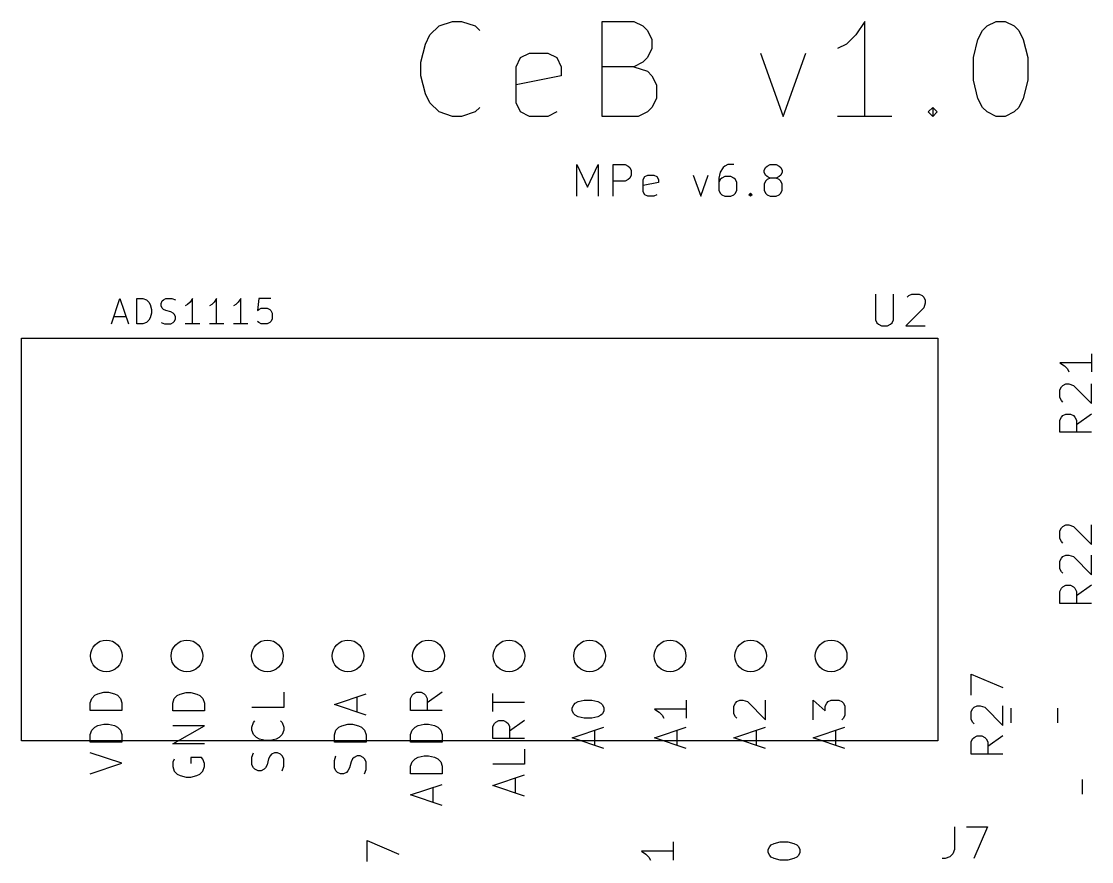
# Model space of a CAD drawing. Extents: x 112 to 236, y -130 to -74.
# Drawn here: x 149.8 to 183.55, y -100.86 to -74.36 of the extents above; entities that cross this region are included whole.
import ezdxf

# ---------------------------------------------------------------- set-up
doc = ezdxf.new("R2010")
doc.units = 0
doc.layers.add('LYELLOW', color=51, linetype='CONTINUOUS')

msp = doc.modelspace()

# ---------------------------------------------------------------- linework, layer by layer
at = {"layer": 'LYELLOW', "linetype": 'CONTINUOUS'}
for p, q in [((162.686089, -74.785428), (162.971804, -74.499714)), ((162.971804, -74.499714), (163.400375, -74.356857)), ((163.400375, -74.356857), (163.686089, -74.356857)), ((163.686089, -74.356857), (164.114661, -74.499714)), ((164.114661, -74.499714), (164.257518, -74.642571)), ((168.114661, -77.356857), (168.114661, -74.356857)), ((168.114661, -74.356857), (169.114661, -74.356857)), ((169.114661, -74.356857), (169.400376, -74.499714)), ((169.400376, -74.499714), (169.543233, -74.642571)), ((176.400375, -74.356857), (176.114661, -74.785428)), ((176.400375, -77.356857), (176.400375, -74.356857)), ((180.11466, -74.642571), (180.257518, -74.499714)), ((180.257518, -74.499714), (180.543232, -74.356857)), ((180.543232, -74.356857), (180.828946, -74.356857)), ((180.828946, -74.356857), (181.11466, -74.499714)), ((181.11466, -74.499714), (181.257518, -74.642571)), ((162.543232, -75.071142), (162.686089, -74.785428)), ((169.543233, -74.642571), (169.68609, -74.928285)), ((169.68609, -74.928285), (169.68609, -75.214)), ((176.114661, -74.785428), (175.828946, -75.071142)), ((179.828946, -75.499714), (179.971803, -74.928285)), ((179.971803, -74.928285), (180.11466, -74.642571)), ((181.257518, -74.642571), (181.400375, -74.928285)), ((181.400375, -74.928285), (181.543232, -75.499714)), ((162.400375, -75.642571), (162.543232, -75.071142)), ((169.68609, -75.214), (169.543233, -75.499714)), ((175.828946, -75.071142), (175.543232, -75.214)), ((165.400375, -75.785428), (165.543232, -75.499714)), ((165.543232, -75.499714), (165.828947, -75.356857)), ((165.828947, -75.356857), (166.400375, -75.356857)), ((166.400375, -75.356857), (166.686089, -75.499714)), ((166.686089, -75.499714), (166.828947, -75.785428)), ((169.543233, -75.499714), (169.400376, -75.642571)), ((173.114661, -75.356857), (173.828947, -77.356857)), ((173.828947, -77.356857), (174.543232, -75.356857)), ((179.828946, -76.214), (179.828946, -75.499714)), ((181.543232, -75.499714), (181.543232, -76.214)), ((162.400375, -76.071142), (162.400375, -75.642571)), ((165.400375, -76.928285), (165.400375, -75.785428)), ((166.828947, -75.785428), (166.828947, -76.071142)), ((169.114661, -75.785428), (168.114661, -75.785428)), ((169.400376, -75.642571), (169.114661, -75.785428)), ((169.114661, -75.785428), (169.543233, -75.928285)), ((169.543233, -75.928285), (169.68609, -76.071142)), ((162.543232, -76.642571), (162.400375, -76.071142)), ((166.828947, -76.071142), (165.400375, -76.356857)), ((169.68609, -76.071142), (169.828947, -76.356857)), ((179.971803, -76.785428), (179.828946, -76.214)), ((181.543232, -76.214), (181.400375, -76.785428)), ((169.828947, -76.356857), (169.828947, -76.785428)), ((162.686089, -76.928285), (162.543232, -76.642571)), ((162.971804, -77.214), (162.686089, -76.928285)), ((165.543232, -77.214), (165.400375, -76.928285)), ((169.828947, -76.785428), (169.68609, -77.071142)), ((180.11466, -77.071142), (179.971803, -76.785428)), ((181.400375, -76.785428), (181.257518, -77.071142)), ((163.400375, -77.356857), (162.971804, -77.214)), ((164.114661, -77.214), (163.686089, -77.356857)), ((164.257518, -77.071142), (164.114661, -77.214)), ((165.828947, -77.356857), (165.543232, -77.214)), ((166.686089, -77.214), (166.400375, -77.356857)), ((169.543233, -77.214), (169.257518, -77.356857)), ((169.68609, -77.071142), (169.543233, -77.214)), ((178.400375, -77.214), (178.543232, -77.071142)), ((178.543232, -77.356857), (178.400375, -77.214)), ((178.543232, -77.071142), (178.686089, -77.214)), ((178.543232, -77.071142), (178.543232, -77.356857)), ((178.686089, -77.214), (178.543232, -77.356857)), ((180.257518, -77.214), (180.11466, -77.071142)), ((180.543232, -77.356857), (180.257518, -77.214)), ((181.11466, -77.214), (180.828946, -77.356857)), ((181.257518, -77.071142), (181.11466, -77.214)), ((163.686089, -77.356857), (163.400375, -77.356857)), ((166.400375, -77.356857), (165.828947, -77.356857)), ((169.257518, -77.356857), (168.114661, -77.356857)), ((177.257518, -77.356857), (175.543232, -77.356857)), ((180.828946, -77.356857), (180.543232, -77.356857)), ((167.320331, -79.871119), (167.320331, -78.871119)), ((167.320331, -78.871119), (167.653664, -79.585404)), ((167.653664, -79.585404), (167.986997, -78.871119)), ((167.986997, -78.871119), (167.986997, -79.871119)), ((168.463188, -79.871119), (168.463188, -78.871119)), ((168.463188, -78.871119), (168.84414, -78.871119)), ((168.84414, -78.871119), (168.939378, -78.918738)), ((168.939378, -78.918738), (168.986997, -78.966357)), ((168.986997, -78.966357), (169.034616, -79.061595)), ((171.939379, -78.966357), (171.844141, -79.109214)), ((171.986998, -78.918738), (171.939379, -78.966357)), ((172.082236, -78.871119), (171.986998, -78.918738)), ((172.272712, -78.871119), (172.082236, -78.871119)), ((173.225093, -79.061595), (173.272712, -78.966357)), ((173.272712, -78.966357), (173.320331, -78.918738)), ((173.320331, -78.918738), (173.415569, -78.871119)), ((173.415569, -78.871119), (173.606045, -78.871119)), ((173.606045, -78.871119), (173.701283, -78.918738)), ((173.701283, -78.918738), (173.748902, -78.966357)), ((173.748902, -78.966357), (173.796521, -79.061595)), ((168.986997, -79.29969), (168.939378, -79.347309)), ((169.034616, -79.204452), (168.986997, -79.29969)), ((169.034616, -79.061595), (169.034616, -79.204452)), ((169.415569, -79.347309), (169.463188, -79.252071)), ((169.463188, -79.252071), (169.558426, -79.204452)), ((169.558426, -79.204452), (169.748902, -79.204452)), ((169.748902, -79.204452), (169.84414, -79.252071)), ((169.84414, -79.252071), (169.891759, -79.347309)), ((170.986998, -79.204452), (171.225093, -79.871119)), ((171.225093, -79.871119), (171.463188, -79.204452)), ((171.844141, -79.109214), (171.796522, -79.29969)), ((171.796522, -79.29969), (171.796522, -79.680642)), ((171.89176, -79.29969), (171.844141, -79.347309)), ((171.986998, -79.252071), (171.89176, -79.29969)), ((172.177474, -79.252071), (171.986998, -79.252071)), ((172.272712, -79.29969), (172.177474, -79.252071)), ((172.320331, -79.347309), (172.272712, -79.29969)), ((173.225093, -79.109214), (173.225093, -79.061595)), ((173.272712, -79.204452), (173.225093, -79.109214)), ((173.320331, -79.252071), (173.272712, -79.204452)), ((173.415569, -79.29969), (173.320331, -79.252071)), ((173.415569, -79.29969), (173.320331, -79.347309)), ((173.606045, -79.29969), (173.415569, -79.29969)), ((173.701283, -79.252071), (173.606045, -79.29969)), ((173.701283, -79.347309), (173.606045, -79.29969)), ((173.748902, -79.204452), (173.701283, -79.252071)), ((173.796521, -79.109214), (173.748902, -79.204452)), ((173.796521, -79.061595), (173.796521, -79.109214)), ((168.84414, -79.394928), (168.463188, -79.394928)), ((168.939378, -79.347309), (168.84414, -79.394928)), ((169.415569, -79.728261), (169.415569, -79.347309)), ((169.891759, -79.442547), (169.415569, -79.537785)), ((169.891759, -79.347309), (169.891759, -79.442547)), ((171.844141, -79.347309), (171.796522, -79.442547)), ((172.36795, -79.442547), (172.320331, -79.347309)), ((172.36795, -79.680642), (172.36795, -79.442547)), ((173.272712, -79.394928), (173.225093, -79.490166)), ((173.225093, -79.490166), (173.225093, -79.680642)), ((173.320331, -79.347309), (173.272712, -79.394928)), ((173.748902, -79.394928), (173.701283, -79.347309)), ((173.796521, -79.490166), (173.748902, -79.394928)), ((173.796521, -79.680642), (173.796521, -79.490166)), ((169.463188, -79.8235), (169.415569, -79.728261)), ((169.558426, -79.871119), (169.463188, -79.8235)), ((169.748902, -79.871119), (169.558426, -79.871119)), ((169.84414, -79.8235), (169.748902, -79.871119)), ((171.796522, -79.680642), (171.844141, -79.77588)), ((171.844141, -79.77588), (171.89176, -79.8235)), ((171.89176, -79.8235), (171.986998, -79.871119)), ((171.986998, -79.871119), (172.177474, -79.871119)), ((172.177474, -79.871119), (172.272712, -79.8235)), ((172.272712, -79.8235), (172.320331, -79.77588)), ((172.320331, -79.77588), (172.36795, -79.680642)), ((172.748903, -79.8235), (172.796522, -79.77588)), ((172.796522, -79.871119), (172.748903, -79.8235)), ((172.796522, -79.77588), (172.844141, -79.8235)), ((172.796522, -79.77588), (172.796522, -79.871119)), ((172.844141, -79.8235), (172.796522, -79.871119)), ((173.225093, -79.680642), (173.272712, -79.77588)), ((173.272712, -79.77588), (173.320331, -79.8235)), ((173.320331, -79.8235), (173.415569, -79.871119)), ((173.415569, -79.871119), (173.606045, -79.871119)), ((173.606045, -79.871119), (173.701283, -79.8235)), ((173.701283, -79.8235), (173.748902, -79.77588)), ((173.748902, -79.77588), (173.796521, -79.680642)), ((176.738095, -82.957419), (176.738095, -83.766942)), ((177.309523, -83.766942), (177.309523, -82.957419)), ((177.738095, -83.052657), (177.785714, -83.005038)), ((177.785714, -83.005038), (177.880952, -82.957419)), ((177.880952, -82.957419), (178.119047, -82.957419)), ((178.119047, -82.957419), (178.214285, -83.005038)), ((178.214285, -83.005038), (178.261904, -83.052657)), ((152.641979, -83.896895), (152.908646, -83.096895)), ((152.908646, -83.096895), (153.175312, -83.896895)), ((153.441979, -83.896895), (153.441979, -83.096895)), ((153.441979, -83.096895), (153.632455, -83.096895)), ((153.632455, -83.096895), (153.746741, -83.13499)), ((153.746741, -83.13499), (153.822931, -83.21118)), ((153.822931, -83.21118), (153.861026, -83.287371)), ((153.861026, -83.287371), (153.899122, -83.439752)), ((154.203883, -83.249276), (154.241979, -83.173085)), ((154.203883, -83.325466), (154.203883, -83.249276)), ((154.241979, -83.401657), (154.203883, -83.325466)), ((154.241979, -83.173085), (154.280074, -83.13499)), ((154.280074, -83.13499), (154.356264, -83.096895)), ((154.356264, -83.096895), (154.546741, -83.096895)), ((154.546741, -83.096895), (154.661026, -83.13499)), ((155.041979, -83.287371), (154.965788, -83.325466)), ((155.118169, -83.21118), (155.041979, -83.287371)), ((155.19436, -83.096895), (155.118169, -83.21118)), ((155.19436, -83.896895), (155.19436, -83.096895)), ((155.803884, -83.287371), (155.727693, -83.325466)), ((155.880074, -83.21118), (155.803884, -83.287371)), ((155.956265, -83.096895), (155.880074, -83.21118)), ((155.956265, -83.896895), (155.956265, -83.096895)), ((156.565789, -83.287371), (156.489598, -83.325466)), ((156.641979, -83.21118), (156.565789, -83.287371)), ((156.71817, -83.096895), (156.641979, -83.21118)), ((156.71817, -83.896895), (156.71817, -83.096895)), ((157.289599, -83.096895), (157.251503, -83.477847)), ((157.670551, -83.096895), (157.289599, -83.096895)), ((178.261904, -83.052657), (178.309523, -83.147895)), ((178.309523, -83.243133), (178.261904, -83.38599)), ((178.309523, -83.147895), (178.309523, -83.243133)), ((152.718169, -83.668323), (153.099122, -83.668323)), ((153.861026, -83.706419), (153.822931, -83.782609)), ((153.899122, -83.554038), (153.861026, -83.706419)), ((153.899122, -83.439752), (153.899122, -83.554038)), ((154.280074, -83.439752), (154.241979, -83.401657)), ((154.356264, -83.477847), (154.280074, -83.439752)), ((154.508645, -83.515942), (154.356264, -83.477847)), ((154.584836, -83.554038), (154.508645, -83.515942)), ((154.622931, -83.592133), (154.584836, -83.554038)), ((154.661026, -83.668323), (154.622931, -83.592133)), ((154.661026, -83.744514), (154.661026, -83.668323)), ((157.251503, -83.477847), (157.289599, -83.439752)), ((157.289599, -83.439752), (157.365789, -83.401657)), ((157.365789, -83.401657), (157.556265, -83.401657)), ((157.556265, -83.401657), (157.632456, -83.439752)), ((157.632456, -83.439752), (157.670551, -83.477847)), ((157.670551, -83.477847), (157.708646, -83.554038)), ((157.708646, -83.554038), (157.708646, -83.744514)), ((178.261904, -83.38599), (177.690476, -83.957419)), ((153.632455, -83.896895), (153.441979, -83.896895)), ((153.746741, -83.8588), (153.632455, -83.896895)), ((153.822931, -83.782609), (153.746741, -83.8588)), ((154.203883, -83.8588), (154.318169, -83.896895)), ((154.318169, -83.896895), (154.508645, -83.896895)), ((154.508645, -83.896895), (154.584836, -83.8588)), ((154.584836, -83.8588), (154.622931, -83.820704)), ((154.622931, -83.820704), (154.661026, -83.744514)), ((155.422931, -83.896895), (154.965788, -83.896895)), ((156.184836, -83.896895), (155.727693, -83.896895)), ((156.946741, -83.896895), (156.489598, -83.896895)), ((157.289599, -83.8588), (157.251503, -83.820704)), ((157.365789, -83.896895), (157.289599, -83.8588)), ((157.556265, -83.896895), (157.365789, -83.896895)), ((157.632456, -83.8588), (157.556265, -83.896895)), ((157.670551, -83.820704), (157.632456, -83.8588)), ((157.708646, -83.744514), (157.670551, -83.820704)), ((176.738095, -83.766942), (176.785714, -83.86218)), ((176.785714, -83.86218), (176.833333, -83.9098)), ((176.833333, -83.9098), (176.928571, -83.957419)), ((176.928571, -83.957419), (177.119047, -83.957419)), ((177.119047, -83.957419), (177.214285, -83.9098)), ((177.214285, -83.9098), (177.261904, -83.86218)), ((177.261904, -83.86218), (177.309523, -83.766942)), ((177.690476, -83.957419), (178.309523, -83.957419)), ((149.8, -84.35), (178.7, -84.35)), ((149.8, -97.05), (149.8, -84.35)), ((149.8, -84.35), (178.7, -84.35)), ((149.8, -97.05), (149.8, -84.35)), ((149.8, -97.05), (149.8, -84.35)), ((149.8, -84.35), (178.7, -84.35)), ((178.7, -84.35), (178.7, -97.05)), ((178.7, -84.35), (178.7, -97.05)), ((178.7, -84.35), (178.7, -97.05)), ((183.554819, -84.838095), (183.554819, -85.409523)), ((183.554819, -85.123809), (182.554819, -85.123809)), ((182.554819, -85.123809), (182.697676, -85.219047)), ((182.697676, -85.219047), (182.792914, -85.314285)), ((182.792914, -85.314285), (182.840533, -85.409523)), ((182.554819, -85.980952), (182.602438, -85.885714)), ((182.554819, -86.219047), (182.554819, -85.980952)), ((182.602438, -85.885714), (182.650057, -85.838095)), ((182.650057, -85.838095), (182.745295, -85.790476)), ((182.745295, -85.790476), (182.840533, -85.790476)), ((182.840533, -85.790476), (182.98339, -85.838095)), ((182.98339, -85.838095), (183.554819, -86.409523)), ((183.554819, -86.409523), (183.554819, -85.790476)), ((182.602438, -86.314285), (182.554819, -86.219047)), ((182.650057, -86.361904), (182.602438, -86.314285)), ((182.650057, -86.790476), (182.745295, -86.742857)), ((182.745295, -86.742857), (182.888152, -86.742857)), ((182.888152, -86.742857), (182.98339, -86.790476)), ((183.554819, -86.742857), (183.078628, -87.07619)), ((182.554819, -86.933333), (182.602438, -86.838095)), ((182.554819, -87.314285), (182.554819, -86.933333)), ((182.602438, -86.838095), (182.650057, -86.790476)), ((182.98339, -86.790476), (183.031009, -86.838095)), ((183.031009, -86.838095), (183.078628, -86.933333)), ((183.078628, -86.933333), (183.078628, -87.314285)), ((183.554819, -87.314285), (182.554819, -87.314285)), ((182.554819, -90.428571), (182.602438, -90.333333)), ((182.554819, -90.666666), (182.554819, -90.428571)), ((182.602438, -90.333333), (182.650057, -90.285714)), ((182.650057, -90.285714), (182.745295, -90.238095)), ((182.745295, -90.238095), (182.840533, -90.238095)), ((182.840533, -90.238095), (182.98339, -90.285714)), ((182.98339, -90.285714), (183.554819, -90.857142)), ((183.554819, -90.857142), (183.554819, -90.238095)), ((182.602438, -90.761904), (182.554819, -90.666666)), ((182.650057, -90.809523), (182.602438, -90.761904)), ((182.554819, -91.380952), (182.602438, -91.285714)), ((182.554819, -91.619047), (182.554819, -91.380952)), ((182.602438, -91.285714), (182.650057, -91.238095)), ((182.650057, -91.238095), (182.745295, -91.190476)), ((182.745295, -91.190476), (182.840533, -91.190476)), ((182.840533, -91.190476), (182.98339, -91.238095)), ((182.98339, -91.238095), (183.554819, -91.809523)), ((183.554819, -91.809523), (183.554819, -91.190476)), ((182.602438, -91.714285), (182.554819, -91.619047)), ((182.650057, -91.761904), (182.602438, -91.714285)), ((182.650057, -92.190476), (182.745295, -92.142857)), ((182.745295, -92.142857), (182.888152, -92.142857)), ((182.888152, -92.142857), (182.98339, -92.190476)), ((183.554819, -92.142857), (183.078628, -92.47619)), ((182.554819, -92.333333), (182.602438, -92.238095)), ((182.554819, -92.714285), (182.554819, -92.333333)), ((182.602438, -92.238095), (182.650057, -92.190476)), ((182.98339, -92.190476), (183.031009, -92.238095)), ((183.031009, -92.238095), (183.078628, -92.333333)), ((183.078628, -92.333333), (183.078628, -92.714285)), ((183.554819, -92.714285), (182.554819, -92.714285)), ((179.754819, -95.607144), (179.754819, -94.940478)), ((179.754819, -94.940478), (180.754819, -95.369049)), ((152.210514, -95.565163), (152.40099, -95.517544)), ((152.40099, -95.517544), (152.543847, -95.517544)), ((152.543847, -95.517544), (152.734323, -95.565163)), ((158.072419, -95.517544), (158.072419, -95.993734)), ((162.167657, -95.565163), (162.262895, -95.517544)), ((162.262895, -95.517544), (162.405752, -95.517544)), ((162.405752, -95.517544), (162.50099, -95.565163)), ((163.072419, -95.517544), (162.596228, -95.850877)), ((151.972419, -95.850877), (152.020038, -95.70802)), ((151.972419, -96.088972), (151.972419, -95.850877)), ((152.020038, -95.70802), (152.115276, -95.612782)), ((152.115276, -95.612782), (152.210514, -95.565163)), ((152.734323, -95.565163), (152.829561, -95.612782)), ((152.829561, -95.612782), (152.9248, -95.70802)), ((152.9248, -95.70802), (152.972419, -95.850877)), ((152.972419, -95.850877), (152.972419, -96.088972)), ((154.572419, -95.860401), (154.620038, -95.717544)), ((154.572419, -96.098496), (154.572419, -95.860401)), ((154.620038, -95.717544), (154.715276, -95.622306)), ((154.715276, -95.622306), (154.810514, -95.574687)), ((154.810514, -95.574687), (155.00099, -95.527068)), ((155.00099, -95.527068), (155.143847, -95.527068)), ((155.143847, -95.527068), (155.334323, -95.574687)), ((155.334323, -95.574687), (155.429561, -95.622306)), ((155.429561, -95.622306), (155.5248, -95.717544)), ((155.5248, -95.717544), (155.572419, -95.860401)), ((155.572419, -95.860401), (155.572419, -96.098496)), ((159.672419, -95.903258), (160.672419, -95.569925)), ((160.386704, -96.141353), (160.386704, -95.665163)), ((162.072419, -95.70802), (162.120038, -95.612782)), ((162.072419, -96.088972), (162.072419, -95.70802)), ((162.120038, -95.612782), (162.167657, -95.565163)), ((162.50099, -95.565163), (162.548609, -95.612782)), ((162.548609, -95.612782), (162.596228, -95.70802)), ((162.596228, -95.70802), (162.596228, -96.088972)), ((164.672419, -96.122305), (164.672419, -95.550877)), ((165.672419, -95.836591), (164.672419, -95.836591)), ((167.220038, -95.90802), (167.267657, -95.860401)), ((167.267657, -95.860401), (167.362895, -95.812782)), ((167.362895, -95.812782), (167.553371, -95.765163)), ((167.553371, -95.765163), (167.791466, -95.765163)), ((167.791466, -95.765163), (167.981942, -95.812782)), ((167.981942, -95.812782), (168.07718, -95.860401)), ((168.07718, -95.860401), (168.1248, -95.90802)), ((170.772419, -95.765163), (170.772419, -96.336591)), ((172.272419, -95.955639), (172.320038, -95.860401)), ((172.320038, -95.860401), (172.367657, -95.812782)), ((172.367657, -95.812782), (172.462895, -95.765163)), ((172.462895, -95.765163), (172.558133, -95.765163)), ((172.558133, -95.765163), (172.70099, -95.812782)), ((172.70099, -95.812782), (173.272419, -96.38421)), ((173.272419, -96.38421), (173.272419, -95.765163)), ((174.772419, -96.38421), (174.772419, -95.765163)), ((174.772419, -95.765163), (175.153371, -96.098496)), ((175.153371, -95.955639), (175.20099, -95.860401)), ((175.20099, -95.860401), (175.248609, -95.812782)), ((175.248609, -95.812782), (175.343847, -95.765163)), ((175.343847, -95.765163), (175.581942, -95.765163)), ((175.581942, -95.765163), (175.67718, -95.812782)), ((175.67718, -95.812782), (175.7248, -95.860401)), ((175.7248, -95.860401), (175.772419, -95.955639)), ((152.972419, -96.088972), (151.972419, -96.088972)), ((155.572419, -96.098496), (154.572419, -96.098496)), ((158.072419, -95.993734), (157.072419, -95.993734)), ((160.672419, -96.236591), (159.672419, -95.903258)), ((163.072419, -96.088972), (162.072419, -96.088972)), ((167.172419, -96.003258), (167.220038, -95.90802)), ((167.172419, -96.098496), (167.172419, -96.003258)), ((167.220038, -96.193734), (167.172419, -96.098496)), ((167.267657, -96.241353), (167.220038, -96.193734)), ((168.1248, -96.193734), (168.07718, -96.241353)), ((168.1248, -95.90802), (168.172419, -96.003258)), ((168.172419, -96.098496), (168.1248, -96.193734)), ((168.172419, -96.003258), (168.172419, -96.098496)), ((170.772419, -96.050877), (169.772419, -96.050877)), ((169.772419, -96.050877), (169.915276, -96.146115)), ((169.915276, -96.146115), (170.010514, -96.241353)), ((172.272419, -96.193734), (172.272419, -95.955639)), ((172.320038, -96.288972), (172.272419, -96.193734)), ((175.153371, -96.098496), (175.153371, -95.955639)), ((175.772419, -95.955639), (175.772419, -96.241353)), ((179.754819, -96.130954), (179.802438, -96.035716)), ((179.754819, -96.369049), (179.754819, -96.130954)), ((179.802438, -96.035716), (179.850057, -95.988097)), ((179.850057, -95.988097), (179.945295, -95.940478)), ((179.945295, -95.940478), (180.040533, -95.940478)), ((180.040533, -95.940478), (180.18339, -95.988097)), ((180.18339, -95.988097), (180.754819, -96.559525)), ((180.754819, -96.559525), (180.754819, -95.940478)), ((181.015001, -96.477064), (181.015, -96.022935)), ((182.485, -96.477065), (182.484999, -96.022936)), ((152.210514, -96.565163), (152.40099, -96.517544)), ((152.40099, -96.517544), (152.543847, -96.517544)), ((152.543847, -96.517544), (152.734323, -96.565163)), ((157.072419, -96.612782), (157.120038, -96.469925)), ((157.120038, -96.469925), (157.167657, -96.422306)), ((157.97718, -96.422306), (158.0248, -96.469925)), ((158.0248, -96.469925), (158.072419, -96.612782)), ((159.910514, -96.569925), (160.10099, -96.522306)), ((160.10099, -96.522306), (160.243847, -96.522306)), ((160.243847, -96.522306), (160.434323, -96.569925)), ((162.310514, -96.565163), (162.50099, -96.517544)), ((162.50099, -96.517544), (162.643847, -96.517544)), ((162.643847, -96.517544), (162.834323, -96.565163)), ((164.672419, -96.598496), (164.720038, -96.503258)), ((164.720038, -96.503258), (164.767657, -96.455639)), ((164.767657, -96.455639), (164.862895, -96.40802)), ((164.862895, -96.40802), (165.005752, -96.40802)), ((165.005752, -96.40802), (165.10099, -96.455639)), ((165.10099, -96.455639), (165.148609, -96.503258)), ((165.148609, -96.503258), (165.196228, -96.598496)), ((165.672419, -96.40802), (165.196228, -96.741353)), ((167.362895, -96.288972), (167.267657, -96.241353)), ((167.553371, -96.336591), (167.362895, -96.288972)), ((167.791466, -96.336591), (167.553371, -96.336591)), ((167.981942, -96.288972), (167.791466, -96.336591)), ((168.07718, -96.241353), (167.981942, -96.288972)), ((170.010514, -96.241353), (170.058133, -96.336591)), ((172.367657, -96.336591), (172.320038, -96.288972)), ((175.7248, -96.336591), (175.67718, -96.38421)), ((175.772419, -96.241353), (175.7248, -96.336591)), ((179.802438, -96.464287), (179.754819, -96.369049)), ((179.850057, -96.511906), (179.802438, -96.464287)), ((151.972419, -96.850877), (152.020038, -96.70802)), ((151.972419, -97.088972), (151.972419, -96.850877)), ((152.020038, -96.70802), (152.115276, -96.612782)), ((152.115276, -96.612782), (152.210514, -96.565163)), ((152.734323, -96.565163), (152.829561, -96.612782)), ((152.829561, -96.612782), (152.9248, -96.70802)), ((152.9248, -96.70802), (152.972419, -96.850877)), ((152.972419, -96.850877), (152.972419, -97.088972)), ((154.572419, -97.146115), (155.572419, -96.574687)), ((155.572419, -96.574687), (154.572419, -96.574687)), ((157.072419, -96.70802), (157.072419, -96.612782)), ((157.120038, -96.850877), (157.072419, -96.70802)), ((157.215276, -96.946115), (157.120038, -96.850877)), ((158.0248, -96.850877), (157.929561, -96.946115)), ((158.072419, -96.70802), (158.0248, -96.850877)), ((158.072419, -96.612782), (158.072419, -96.70802)), ((159.672419, -96.855639), (159.720038, -96.712782)), ((159.672419, -97.093734), (159.672419, -96.855639)), ((159.720038, -96.712782), (159.815276, -96.617544)), ((159.815276, -96.617544), (159.910514, -96.569925)), ((160.434323, -96.569925), (160.529561, -96.617544)), ((160.529561, -96.617544), (160.6248, -96.712782)), ((160.6248, -96.712782), (160.672419, -96.855639)), ((160.672419, -96.855639), (160.672419, -97.093734)), ((162.072419, -96.850877), (162.120038, -96.70802)), ((162.072419, -97.088972), (162.072419, -96.850877)), ((162.120038, -96.70802), (162.215276, -96.612782)), ((162.215276, -96.612782), (162.310514, -96.565163)), ((162.834323, -96.565163), (162.929561, -96.612782)), ((162.929561, -96.612782), (163.0248, -96.70802)), ((163.0248, -96.70802), (163.072419, -96.850877)), ((163.072419, -96.850877), (163.072419, -97.088972)), ((164.672419, -96.979448), (164.672419, -96.598496)), ((165.196228, -96.598496), (165.196228, -96.979448)), ((167.172419, -96.955639), (168.172419, -96.622306)), ((167.886704, -97.193734), (167.886704, -96.717544)), ((169.772419, -96.955639), (170.772419, -96.622306)), ((170.486704, -97.193734), (170.486704, -96.717544)), ((172.272419, -96.955639), (173.272419, -96.622306)), ((172.986704, -97.193734), (172.986704, -96.717544)), ((174.772419, -96.955639), (175.772419, -96.622306)), ((175.486704, -97.193734), (175.486704, -96.717544)), ((178.7, -97.05), (149.8, -97.05)), ((178.7, -97.05), (149.8, -97.05)), ((178.7, -97.05), (149.8, -97.05)), ((152.972419, -97.088972), (151.972419, -97.088972)), ((155.572419, -97.146115), (154.572419, -97.146115)), ((157.310514, -96.993734), (157.215276, -96.946115)), ((157.50099, -97.041353), (157.310514, -96.993734)), ((157.643847, -97.041353), (157.50099, -97.041353)), ((157.834323, -96.993734), (157.643847, -97.041353)), ((157.929561, -96.946115), (157.834323, -96.993734)), ((160.672419, -97.093734), (159.672419, -97.093734)), ((163.072419, -97.088972), (162.072419, -97.088972)), ((165.672419, -96.979448), (164.672419, -96.979448)), ((168.172419, -97.288972), (167.172419, -96.955639)), ((170.772419, -97.288972), (169.772419, -96.955639)), ((173.272419, -97.288972), (172.272419, -96.955639)), ((175.772419, -97.288972), (174.772419, -96.955639)), ((179.754819, -97.083335), (179.802438, -96.988097)), ((179.754819, -97.464287), (179.754819, -97.083335)), ((179.802438, -96.988097), (179.850057, -96.940478)), ((179.850057, -96.940478), (179.945295, -96.892859)), ((179.945295, -96.892859), (180.088152, -96.892859)), ((180.088152, -96.892859), (180.18339, -96.940478)), ((180.18339, -96.940478), (180.231009, -96.988097)), ((180.231009, -96.988097), (180.278628, -97.083335)), ((180.754819, -96.892859), (180.278628, -97.226192)), ((180.278628, -97.083335), (180.278628, -97.464287)), ((152.972419, -97.755639), (151.972419, -97.422306)), ((157.072419, -97.565163), (157.120038, -97.422306)), ((157.643847, -97.517544), (157.596228, -97.612782)), ((157.691466, -97.469925), (157.643847, -97.517544)), ((157.786704, -97.422306), (157.691466, -97.469925)), ((157.881942, -97.422306), (157.786704, -97.422306)), ((157.97718, -97.469925), (157.881942, -97.422306)), ((158.0248, -97.517544), (157.97718, -97.469925)), ((158.072419, -97.612782), (158.0248, -97.517544)), ((159.672419, -97.665163), (159.720038, -97.522306)), ((160.386704, -97.522306), (160.291466, -97.569925)), ((160.481942, -97.522306), (160.386704, -97.522306)), ((160.57718, -97.569925), (160.481942, -97.522306)), ((162.310514, -97.565163), (162.50099, -97.517544)), ((162.50099, -97.517544), (162.643847, -97.517544)), ((162.643847, -97.517544), (162.834323, -97.565163)), ((165.672419, -97.312782), (165.672419, -97.788972)), ((180.754819, -97.464287), (179.754819, -97.464287)), ((151.972419, -98.088972), (152.972419, -97.755639)), ((154.620038, -97.622306), (154.572419, -97.717544)), ((154.572419, -97.717544), (154.572419, -97.860401)), ((154.572419, -97.860401), (154.620038, -98.003258)), ((155.47718, -97.574687), (155.143847, -97.574687)), ((155.143847, -97.574687), (155.143847, -97.765163)), ((155.5248, -97.622306), (155.47718, -97.574687)), ((155.572419, -97.765163), (155.5248, -97.622306)), ((155.5248, -98.003258), (155.572419, -97.860401)), ((155.572419, -97.860401), (155.572419, -97.765163)), ((157.072419, -97.803258), (157.072419, -97.565163)), ((157.120038, -97.898496), (157.072419, -97.803258)), ((157.548609, -97.803258), (157.50099, -97.898496)), ((157.596228, -97.612782), (157.548609, -97.803258)), ((158.0248, -97.993734), (158.072419, -97.850877)), ((158.072419, -97.850877), (158.072419, -97.612782)), ((159.672419, -97.903258), (159.672419, -97.665163)), ((160.196228, -97.712782), (160.148609, -97.903258)), ((160.243847, -97.617544), (160.196228, -97.712782)), ((160.291466, -97.569925), (160.243847, -97.617544)), ((160.6248, -97.617544), (160.57718, -97.569925)), ((160.672419, -97.712782), (160.6248, -97.617544)), ((160.672419, -97.950877), (160.672419, -97.712782)), ((162.072419, -97.850877), (162.120038, -97.70802)), ((162.072419, -98.088972), (162.072419, -97.850877)), ((162.120038, -97.70802), (162.215276, -97.612782)), ((162.215276, -97.612782), (162.310514, -97.565163)), ((162.834323, -97.565163), (162.929561, -97.612782)), ((162.929561, -97.612782), (163.0248, -97.70802)), ((163.0248, -97.70802), (163.072419, -97.850877)), ((163.072419, -97.850877), (163.072419, -98.088972)), ((165.672419, -97.788972), (164.672419, -97.788972)), ((154.620038, -98.003258), (154.715276, -98.098496)), ((154.715276, -98.098496), (154.810514, -98.146115)), ((154.810514, -98.146115), (155.00099, -98.193734)), ((155.00099, -98.193734), (155.143847, -98.193734)), ((155.143847, -98.193734), (155.334323, -98.146115)), ((155.334323, -98.146115), (155.429561, -98.098496)), ((155.429561, -98.098496), (155.5248, -98.003258)), ((157.167657, -97.946115), (157.120038, -97.898496)), ((157.262895, -97.993734), (157.167657, -97.946115)), ((157.358133, -97.993734), (157.262895, -97.993734)), ((157.453371, -97.946115), (157.358133, -97.993734)), ((157.50099, -97.898496), (157.453371, -97.946115)), ((159.720038, -97.998496), (159.672419, -97.903258)), ((159.767657, -98.046115), (159.720038, -97.998496)), ((159.862895, -98.093734), (159.767657, -98.046115)), ((159.958133, -98.093734), (159.862895, -98.093734)), ((160.053371, -98.046115), (159.958133, -98.093734)), ((160.10099, -97.998496), (160.053371, -98.046115)), ((160.148609, -97.903258), (160.10099, -97.998496)), ((160.6248, -98.093734), (160.672419, -97.950877)), ((163.072419, -98.088972), (162.072419, -98.088972)), ((164.672419, -98.455639), (165.672419, -98.122306)), ((165.386704, -98.693734), (165.386704, -98.217544)), ((162.072419, -98.755639), (163.072419, -98.422306)), ((162.786704, -98.993734), (162.786704, -98.517544)), ((165.672419, -98.788972), (164.672419, -98.455639)), ((183.265001, -98.727064), (183.265, -98.272935)), ((163.072419, -99.088972), (162.072419, -98.755639)), ((179.226666, -99.757419), (179.226666, -100.471704)), ((179.607619, -99.757419), (180.274285, -99.757419)), ((180.274285, -99.757419), (179.845714, -100.757419)), ((160.704819, -100.857142), (160.704819, -100.190476)), ((160.704819, -100.190476), (161.704819, -100.619047)), ((170.354819, -100.238097), (170.354819, -100.809525)), ((173.545295, -100.285714), (173.735771, -100.238095)), ((173.735771, -100.238095), (173.973866, -100.238095)), ((173.973866, -100.238095), (174.164342, -100.285714)), ((170.354819, -100.523811), (169.354819, -100.523811)), ((169.354819, -100.523811), (169.497676, -100.619049)), ((173.354819, -100.47619), (173.402438, -100.380952)), ((173.354819, -100.571428), (173.354819, -100.47619)), ((173.402438, -100.666666), (173.354819, -100.571428)), ((173.402438, -100.380952), (173.450057, -100.333333)), ((173.450057, -100.333333), (173.545295, -100.285714)), ((174.164342, -100.285714), (174.25958, -100.333333)), ((174.25958, -100.333333), (174.3072, -100.380952)), ((174.3072, -100.380952), (174.354819, -100.47619)), ((174.354819, -100.571428), (174.3072, -100.666666)), ((174.354819, -100.47619), (174.354819, -100.571428)), ((179.226666, -100.471704), (179.179047, -100.614561)), ((169.497676, -100.619049), (169.592914, -100.714287)), ((169.592914, -100.714287), (169.640533, -100.809525)), ((173.450057, -100.714285), (173.402438, -100.666666)), ((173.545295, -100.761904), (173.450057, -100.714285)), ((173.735771, -100.809523), (173.545295, -100.761904)), ((173.973866, -100.809523), (173.735771, -100.809523)), ((174.164342, -100.761904), (173.973866, -100.809523)), ((174.25958, -100.714285), (174.164342, -100.761904)), ((174.3072, -100.666666), (174.25958, -100.714285)), ((178.940952, -100.757419), (178.845714, -100.757419)), ((179.083809, -100.7098), (178.940952, -100.757419)), ((179.179047, -100.614561), (179.083809, -100.7098))]:
    msp.add_line(p, q, dxfattribs=at)
at = {"layer": 'LYELLOW'}
for centre in [(152.48, -94.37), (155.02, -94.37), (157.56, -94.37), (160.1, -94.37), (162.64, -94.37), (165.18, -94.37), (167.72, -94.37), (170.26, -94.37), (172.8, -94.37), (175.34, -94.37)]:
    msp.add_circle(centre, 0.5, dxfattribs=at)

doc.saveas('drawing.dxf')
